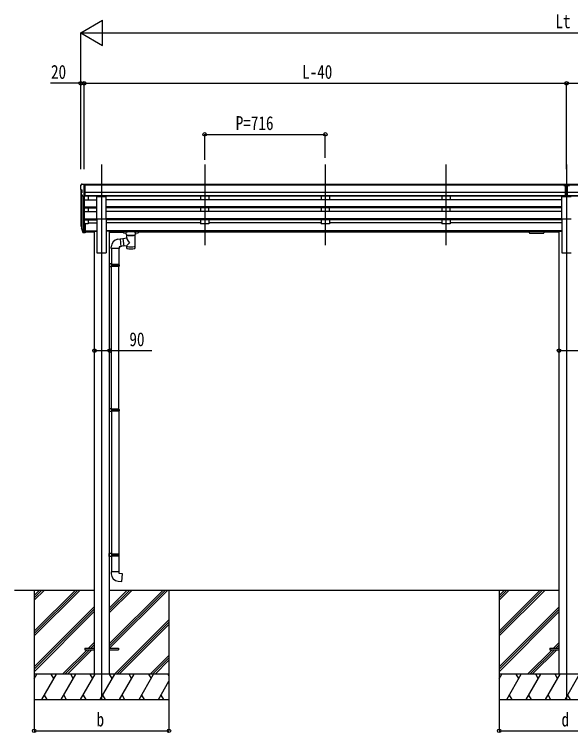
# Model space of a CAD drawing. Units: millimetres, scale not verified. Extents: x -10512 to 10512, y -7425 to 7425.
# Drawn here: x -4530 to -1228, y -5123 to -861 of the extents above; entities that cross this region are included whole.
import ezdxf
from ezdxf.enums import TextEntityAlignment as Align

# ---------------------------------------------------------------- set-up
doc = ezdxf.new("R2010")
doc.units = ezdxf.units.MM
doc.header["$LTSCALE"] = 30
for name, color, linetype in [('0-3_YKK_12', 2, 'Continuous'), ('0-4_YKK_13', 4, 'Continuous'), ('0-5_YKK_A1', 4, 'Continuous'), ('0-6_YKK_D', 6, 'Continuous')]:
    doc.layers.add(name, color=color, linetype=linetype)
doc.styles.add('ＭＳ ゴシック', font='')
doc.styles.get('ＭＳ ゴシック').set_extended_font_data('MS Gothic')

msp = doc.modelspace()

# ---------------------------------------------------------------- linework, layer by layer
at = {"layer": '0-3_YKK_12'}
for p, q in [((-4012.34, -1752.56), (-4012.34, -4926.97)), ((-3400.34, -1752.56), (-3400.34, -2230.08)), ((-2684.34, -1752.56), (-2684.34, -2230.08)), ((-1968.34, -1752.56), (-1968.34, -2230.08)), ((-1252.34, -1752.56), (-1252.34, -4926.97))]:
    msp.add_line(p, q, dxfattribs=at)
at = {"layer": '0-4_YKK_13'}
for p, q in [((-4131.43, -1869.51), (-4135.49, -1875.32)), ((-4128.34, -1868.95), (-4130.67, -1869.09)), ((-4128.34, -1868.95), (-4109.84, -1868.95)), ((-4116.34, -1941.93), (-4116.34, -1868.95)), ((-4109.84, -1868.95), (-4099.84, -1869.03)), ((-4109.84, -1940.93), (-4109.84, -1868.95)), ((-4099.84, -1870.55), (-4099.84, -1869.03)), ((-1268.83, -1876.98), (-1268.83, -1869.14)), ((-4138.34, -1878.32), (-4138.34, -1878.95)), ((-4135.8, -1900.13), (-4130.49, -1903.2)), ((-4130.34, -1903.46), (-4130.34, -1919.74)), ((-1268.83, -1876.98), (-1258.83, -1876.98)), ((-1252.33, -1877.8), (-1258.83, -1877.4)), ((-1258.83, -1878.98), (-1245.83, -1878.98)), ((-1245.83, -1877.46), (-1252.33, -1877.78)), ((-1245.83, -1940.61), (-1245.83, -1875.33)), ((-4123.96, -1940.12), (-4132.96, -1924.53)), ((-4116.34, -1941.93), (-4121.55, -1941.61)), ((-4109.84, -1940.93), (-4116.34, -1940.93)), ((-4039.84, -2074.39), (-4039.84, -1942.6)), ((-4039.84, -1942.6), (-3984.84, -1942.6)), ((-3984.84, -2074.39), (-3984.84, -1942.6)), ((-1279.84, -2074.39), (-1279.84, -1942.6)), ((-1279.84, -1942.6), (-1224.84, -1942.6)), ((-1258.83, -1920.5), (-1252.33, -1920.66)), ((-1258.83, -1939.55), (-1252.33, -1939.94)), ((-1252.33, -1920.66), (-1245.83, -1920.5)), ((-1252.33, -1939.94), (-1245.83, -1939.55)), ((-4039.84, -2074.39), (-3984.84, -2074.39)), ((-1279.84, -2074.39), (-1224.84, -2074.39)), ((-4135.24, -2116.86), (-4131.36, -2124.81)), ((-4134.64, -2115.48), (-4131.36, -2122.55)), ((-4132.93, -2128.14), (-4132.59, -2132.54)), ((-4116.34, -2102.67), (-4116.34, -2157.44)), ((-4109.84, -2102.67), (-4116.34, -2102.67)), ((-4109.84, -2102.67), (-4109.84, -2156.7)), ((-4132.59, -2132.54), (-4123.78, -2156.09)), ((-4131.97, -2131.98), (-4123.78, -2148.15)), ((-4122.77, -2147.02), (-4130.53, -2131.62)), ((-4116.34, -2147.7), (-4121.47, -2147.7)), ((-4116.34, -2149.51), (-4121.18, -2149.51)), ((-4116.34, -2157.44), (-4121.18, -2157.44)), ((-4109.84, -2142.8), (-4116.34, -2142.8)), ((-4109.84, -2147.68), (-4116.34, -2147.68)), ((-4109.84, -2156.7), (-4116.34, -2156.7)), ((-3882.34, -2147.25), (-3882.34, -2158.01)), ((-3797.34, -2146.59), (-3880.34, -2146.59)), ((-3797.34, -2148.76), (-3880.34, -2148.76)), ((-3865.84, -2158.67), (-3880.34, -2158.67)), ((-3865.84, -2165.48), (-3865.84, -2155.21)), ((-3861.74, -2187.56), (-3861.74, -2169.97)), ((-3815.94, -2169.98), (-3815.92, -2250.27)), ((-3811.84, -2165.48), (-3811.84, -2155.21)), ((-3797.34, -2158.67), (-3811.84, -2158.67)), ((-3795.34, -2147.25), (-3795.34, -2158.01)), ((-3795.34, -2147.44), (-3795.34, -2148.98)), ((-1473.34, -2147.25), (-1473.34, -2158.01)), ((-1473.34, -2147.44), (-1473.34, -2148.98)), ((-1471.34, -2146.59), (-1388.34, -2146.59)), ((-1471.34, -2148.76), (-1388.34, -2148.76)), ((-1471.34, -2158.67), (-1388.34, -2158.67)), ((-1386.34, -2147.25), (-1386.34, -2158.01)), ((-3915.7, -2195.49), (-3903.18, -2193.93)), ((-3886.67, -2193.34), (-3903.01, -2195.88)), ((-3886.96, -2191.46), (-3861.74, -2187.55)), ((-3886.96, -2191.46), (-3879.94, -2236.72)), ((-3955.1, -2251.5), (-3955.1, -2240.58)), ((-3909.1, -2251.5), (-3955.1, -2251.5)), ((-3953.14, -2251.5), (-3953.14, -2342.33)), ((-3911.14, -2251.5), (-3911.14, -2344.89)), ((-3880.23, -2234.84), (-3899.34, -2237.81)), ((-3861.74, -2233.9), (-3879.94, -2236.72)), ((-3861.75, -2250.27), (-3861.74, -2233.65)), ((-3951.14, -2342.39), (-3967.14, -2341.92)), ((-3967.14, -2341.92), (-3967.14, -2359.86)), ((-3951.14, -2344.39), (-3951.14, -2342.39)), ((-3951.14, -2359.39), (-3967.14, -2359.86)), ((-3951.14, -2344.39), (-3953.14, -2344.39)), ((-3910.14, -2344.89), (-3953.14, -2344.89)), ((-3909.14, -2346.89), (-3953.14, -2346.89)), ((-3909.14, -2354.89), (-3953.14, -2354.89)), ((-3910.14, -2356.89), (-3953.14, -2356.89)), ((-3953.14, -3201.59), (-3953.14, -2359.45)), ((-3951.14, -2359.39), (-3951.14, -2357.39)), ((-3948.66, -2346.89), (-3948.23, -2344.89)), ((-3911.14, -3204.14), (-3911.14, -2356.89)), ((-3909.14, -2346.89), (-3910.14, -2344.89)), ((-3909.14, -2354.89), (-3910.14, -2356.89)), ((-3909.14, -2346.89), (-3909.14, -2354.89)), ((-3951.14, -3201.64), (-3967.14, -3201.17)), ((-3967.14, -3201.17), (-3967.14, -3219.12)), ((-3951.14, -3218.64), (-3967.14, -3219.12)), ((-3951.14, -3203.64), (-3953.14, -3203.64)), ((-3910.14, -3204.14), (-3953.14, -3204.14)), ((-3909.14, -3206.14), (-3953.14, -3206.14)), ((-3909.14, -3214.14), (-3953.14, -3214.14)), ((-3910.14, -3216.14), (-3953.14, -3216.14)), ((-3953.14, -3218.7), (-3953.14, -4060.84)), ((-3951.14, -3203.64), (-3951.14, -3201.64)), ((-3951.14, -3218.64), (-3951.14, -3216.64)), ((-3948.66, -3206.14), (-3948.23, -3204.14)), ((-3911.14, -3216.14), (-3911.14, -4063.4)), ((-3909.14, -3206.14), (-3910.14, -3204.14)), ((-3909.14, -3214.14), (-3910.14, -3216.14)), ((-3909.14, -3206.14), (-3909.14, -3214.14)), ((-3951.14, -4060.9), (-3967.14, -4060.43)), ((-3967.14, -4078.37), (-3967.14, -4060.43)), ((-3951.14, -4077.9), (-3967.14, -4078.37)), ((-3910.14, -4063.4), (-3953.14, -4063.4)), ((-3909.14, -4065.4), (-3953.14, -4065.4)), ((-3909.14, -4073.4), (-3953.14, -4073.4)), ((-3910.14, -4075.4), (-3953.14, -4075.4)), ((-3951.14, -4075.9), (-3953.14, -4075.9)), ((-3953.14, -4077.96), (-3953.14, -4169.4)), ((-3951.14, -4060.9), (-3951.14, -4062.9)), ((-3951.14, -4075.9), (-3951.14, -4077.9)), ((-3948.66, -4073.4), (-3948.23, -4075.4)), ((-3911.14, -4075.4), (-3911.14, -4169.4)), ((-3909.14, -4065.4), (-3910.14, -4063.4)), ((-3909.14, -4073.4), (-3910.14, -4075.4)), ((-3909.14, -4073.4), (-3909.14, -4065.4)), ((-3909.14, -4169.4), (-3955.14, -4169.4)), ((-3955.14, -4169.4), (-3955.14, -4180.31)), ((-3909.14, -4179.4), (-3909.14, -4169.4)), ((-4112.34, -4622.47), (-4112.34, -4631.47)), ((-4112.34, -4622.47), (-4057.54, -4622.47)), ((-4112.34, -4631.47), (-4057.54, -4631.47)), ((-3967.14, -4622.47), (-3912.34, -4622.47)), ((-3967.14, -4631.47), (-3912.34, -4631.47)), ((-3912.34, -4622.47), (-3912.34, -4631.47)), ((-1352.34, -4622.47), (-1352.34, -4631.47)), ((-1352.34, -4622.47), (-1297.54, -4622.47)), ((-1352.34, -4631.47), (-1297.54, -4631.47))]:
    msp.add_line(p, q, dxfattribs=at)
for points in [[(-1268.83, -1869.14), (-1250.83, -1868.98), (-1235.83, -1869.11)], [(-1245.83, -1940.61), (-1252.33, -1941.01), (-1258.83, -1940.61), (-1258.83, -1875.27)], [(-1245.83, -1876.94), (-1235.83, -1876.85), (-1235.83, -1869.11)], [(-1245.83, -1921.6), (-1249.09, -1921.68), (-1252.33, -1921.76), (-1255.58, -1921.68), (-1258.83, -1921.6)], [(-3880.34, -2146.59), (-3880.69, -2146.59), (-3881.22, -2146.62), (-3881.67, -2146.67), (-3881.97, -2146.74), (-3882.14, -2146.84), (-3882.26, -2146.98), (-3882.33, -2147.16), (-3882.34, -2147.25)], [(-3880.34, -2158.67), (-3880.69, -2158.67), (-3881.22, -2158.64), (-3881.67, -2158.59), (-3881.97, -2158.52), (-3882.14, -2158.42), (-3882.26, -2158.28), (-3882.33, -2158.1), (-3882.34, -2158.01)], [(-3861.74, -2169.97), (-3861.97, -2169.88), (-3863.32, -2169.14), (-3864.44, -2168.29), (-3865.19, -2167.43), (-3865.66, -2166.53), (-3865.83, -2165.64)], [(-3811.88, -2165.43), (-3811.85, -2165.78), (-3812.1, -2166.74), (-3812.62, -2167.62), (-3813.42, -2168.46), (-3814.53, -2169.26), (-3815.94, -2169.98)], [(-3795.34, -2147.25), (-3795.37, -2147.06), (-3795.46, -2146.92), (-3795.55, -2146.82), (-3795.66, -2146.76), (-3795.78, -2146.72), (-3796.07, -2146.66), (-3796.56, -2146.61), (-3797.1, -2146.59), (-3797.34, -2146.59)], [(-3795.34, -2158.01), (-3795.37, -2158.21), (-3795.46, -2158.34), (-3795.55, -2158.44), (-3795.66, -2158.5), (-3795.78, -2158.54), (-3796.07, -2158.6), (-3796.56, -2158.65), (-3797.1, -2158.67), (-3797.34, -2158.67)], [(-1473.34, -2147.25), (-1473.3, -2147.06), (-1473.21, -2146.92), (-1473.12, -2146.82), (-1473.02, -2146.76), (-1472.89, -2146.72), (-1472.6, -2146.66), (-1472.11, -2146.61), (-1471.57, -2146.59), (-1471.34, -2146.59)], [(-1473.34, -2158.01), (-1473.3, -2158.21), (-1473.21, -2158.34), (-1473.12, -2158.44), (-1473.02, -2158.5), (-1472.89, -2158.54), (-1472.6, -2158.6), (-1472.11, -2158.65), (-1471.57, -2158.67), (-1471.34, -2158.67)], [(-1388.34, -2146.59), (-1387.98, -2146.59), (-1387.45, -2146.62), (-1387, -2146.67), (-1386.7, -2146.74), (-1386.53, -2146.84), (-1386.41, -2146.98), (-1386.34, -2147.16), (-1386.34, -2147.25)], [(-1388.34, -2158.67), (-1387.98, -2158.67), (-1387.45, -2158.64), (-1387, -2158.59), (-1386.7, -2158.52), (-1386.53, -2158.42), (-1386.41, -2158.28), (-1386.34, -2158.1), (-1386.34, -2158.01)], [(-3903.18, -2193.93), (-3899.17, -2239.76), (-3909.1, -2241.5), (-3909.1, -2251.5)], [(-3951.14, -2357.39), (-3953.14, -2357.39), (-3953.14, -2344.39)], [(-3948.66, -2346.89), (-3948.66, -2354.89), (-3948.23, -2356.89)], [(-3951.14, -3216.64), (-3953.14, -3216.64), (-3953.14, -3203.64)], [(-3948.66, -3206.14), (-3948.66, -3214.14), (-3948.23, -3216.14)], [(-3951.14, -4062.9), (-3953.14, -4062.9), (-3953.14, -4075.9)], [(-3948.66, -4073.4), (-3948.66, -4065.4), (-3948.23, -4063.4)], [(-3914.06, -4225.14), (-3893.22, -4226.97), (-3889.21, -4181.14), (-3909.14, -4179.4)]]:
    msp.add_lwpolyline(points, dxfattribs=at)
for centre, radius, start, end in [((-4130.61, -1870.09), 1, 93.5, 145), ((-4135.34, -1878.32), 3, 93, 180), ((-3936.34, -1878.95), 202, 180, 184.94904), ((-4131.43, -1895.76), 6.18, 185.7035, 224.99897), ((-4130.64, -1903.46), 0.3, 0, 60), ((-4130.36, -1923.03), 3, 94.7167, 210), ((-4130.64, -1919.74), 0.3, 274.7167, 0), ((-4121.36, -1938.62), 3, 210, 266.5), ((-4107.15, -2107.74), 29.53, 186.50806, 197.98144), ((-4105.75, -2105.99), 30.41, 187.1552, 198.19734), ((-3909.19, -2240.94), 45.91, 98.14944, 179.55845), ((-3910.14, -4180.31), 45, 180, 265)]:
    msp.add_arc(centre, radius, start, end, dxfattribs=at)
for centre, major_axis, ratio, start_param, end_param in [((-1227.76, -1879.29), (24.57, -1.51), 0.121868, 3.1422238, 3.1491027), ((-4047.68, -2108.18), (-89.06, 1.43), 0.57596, 6.1962358, 6.3678173), ((-4048.47, -2101.5), (87.93, 4.42), 0.541684, 3.0659337, 3.2228513), ((-4131.62, -2128.14), (1.3, 0), 0.90356, 1.3700892, 3.347195), ((-4045.7, -2111.94), (-89.07, 0), 0.90356, 0.2056023, 0.2515348), ((-4046.42, -2108.08), (-88.05, 0), 0.90356, 0.2662965, 0.3003836), ((-4121.18, -2146.8), (-3, 0), 0.90356, 0.5235988, 1.5707963), ((-4121.18, -2154.73), (3, 0), 0.90356, 3.6651914, 4.712389), ((-4121.47, -2146.35), (-1.5, 0), 0.90356, 0.5235988, 1.5707963), ((-3880.34, -2148.98), (-2, 0), 0.109601, 4.712389, 6.2831853), ((-3838.84, -2155.21), (-27, 0), 0.122176, 3.1415927, 6.2831853), ((-3849.84, -2165.48), (-16, 0), 0.361356, 0, 0.0194874), ((-3838.82, -2170.44), (-22.92, 0.42), 0.07247, 0.0008089, 1.5716053), ((-3838.82, -2172.06), (-22.92, 0.42), 0.07247, 0.0008089, 1.5716053), ((-3838.85, -2170.44), (22.91, 0.42), 0.072511, 4.711586, 6.2823824), ((-3838.85, -2172.06), (22.91, 0.42), 0.072511, 4.711586, 6.2823824), ((-3797.34, -2148.98), (-2, 0), 0.109601, 3.1415927, 4.712389), ((-1471.34, -2148.98), (2, 0), 0.109601, 1.5707963, 3.1415927), ((-1388.34, -2148.98), (2, 0), 0.109601, 0, 1.5707963), ((-3838.84, -2214.1), (22.81, -26.62), 0.234429, 3.1563334, 4.5976381), ((-3841.39, -2211.45), (-20.32, -22.25), 0.045535, 4.9756507, 6.2441899), ((-3838.84, -2250.27), (-22.92, 0), 0.101955, 6.2829723, 9.4248207), ((-3838.84, -2237.83), (-22.91, 0), 0.122865, 6.2831853, 9.424778)]:
    msp.add_ellipse(centre, major_axis=major_axis, ratio=ratio, start_param=start_param, end_param=end_param, dxfattribs=at)
at = {"layer": '0-5_YKK_A1'}
for p, q in [((-1268.83, -1870.55), (-4109.84, -1870.55)), ((1605.17, -1870.55), (-1235.83, -1870.55)), ((-4136.34, -1899.52), (-4136.34, -2102.31)), ((-4116.34, -1910.05), (-4116.34, -2102.67)), ((-1268.83, -1875.77), (-4109.84, -1875.77)), ((-1245.83, -1875.77), (-1245.84, -1875.77)), ((1605.17, -1875.77), (-1235.83, -1875.77)), ((-4131.36, -1927.29), (-4131.36, -2129.02)), ((-4122.34, -1941.46), (-4122.34, -2147.45)), ((-1258.84, -1919.3), (-4109.84, -1919.3)), ((-1258.84, -1937.15), (-4109.84, -1937.15)), ((-1258.84, -1940.4), (-4109.84, -1940.4)), ((-4091.34, -1940.4), (-4091.34, -1960.98)), ((-3425.34, -1940.5), (-3425.34, -1960.88)), ((-3375.34, -1940.5), (-3375.34, -1960.88)), ((-2709.34, -1940.5), (-2709.34, -1960.88)), ((-2659.34, -1940.5), (-2659.34, -1960.88)), ((-1993.34, -1940.5), (-1993.34, -1962.36)), ((-1943.34, -1940.5), (-1943.34, -1962.36)), ((1605.17, -1919.3), (-1245.84, -1919.3)), ((1605.17, -1937.15), (-1245.84, -1937.15)), ((1605.17, -1940.4), (-1245.84, -1940.4)), ((-4116.34, -1960.98), (-4039.84, -1960.98)), ((-1279.84, -1960.98), (-3984.84, -1960.98)), ((-3375.34, -1960.88), (-3425.34, -1960.88)), ((-2659.34, -1960.88), (-2709.34, -1960.88)), ((-1943.34, -1960.88), (-1993.34, -1960.88)), ((-4116.34, -2004.34), (-4039.84, -2004.34)), ((-4116.34, -2005.84), (-4039.84, -2005.84)), ((-4116.34, -2010.15), (-4039.84, -2010.15)), ((-4116.34, -2031.08), (-4039.84, -2031.08)), ((-4091.34, -2010.15), (-4091.34, -2031.08)), ((-1279.84, -2004.34), (-3984.84, -2004.34)), ((-1279.84, -2005.84), (-3984.84, -2005.84)), ((-1279.84, -2010.15), (-3984.84, -2010.15)), ((-1279.84, -2030.98), (-3984.84, -2030.98)), ((-3425.34, -2010.15), (-3425.34, -2030.98)), ((-3375.34, -2030.98), (-3425.34, -2030.98)), ((-3375.34, -2030.98), (-3375.34, -2010.15)), ((-2709.34, -2010.15), (-2709.34, -2030.98)), ((-2659.34, -2030.98), (-2709.34, -2030.98)), ((-2659.34, -2030.98), (-2659.34, -2010.15)), ((-1993.34, -2010.15), (-1993.34, -2030.98)), ((-1943.34, -2030.98), (-1993.34, -2030.98)), ((-1943.34, -2030.98), (-1943.34, -2010.15)), ((-4116.34, -2074.44), (-4039.84, -2074.44)), ((-4116.34, -2075.94), (-4039.84, -2075.94)), ((-4116.34, -2080.26), (-4039.84, -2080.26)), ((-4091.34, -2080.26), (-4091.34, -2103.3)), ((-4039.84, -2074.39), (-4039.84, -2276.97)), ((-3984.84, -2074.39), (-3984.84, -2276.97)), ((-1279.84, -2074.44), (-3984.84, -2074.44)), ((-1279.84, -2075.94), (-3984.84, -2075.94)), ((-1279.84, -2080.26), (-3984.84, -2080.26)), ((-3425.34, -2080.26), (-3425.34, -2103.3)), ((-3375.34, -2080.26), (-3375.34, -2103.3)), ((-2709.34, -2080.26), (-2709.34, -2103.3)), ((-2659.34, -2080.26), (-2659.34, -2103.3)), ((-1993.34, -2080.26), (-1993.34, -2103.3)), ((-1943.34, -2080.26), (-1943.34, -2103.3)), ((-1279.84, -2074.39), (-1279.84, -2276.97)), ((-4091.34, -2103.3), (-4109.84, -2103.3)), ((-4091.34, -2098.36), (-4039.84, -2098.36)), ((-3425.34, -2098.36), (-3984.84, -2098.36)), ((-3375.34, -2103.3), (-3425.34, -2103.3)), ((-2709.34, -2098.36), (-3375.34, -2098.36)), ((-2659.34, -2103.3), (-2709.34, -2103.3)), ((-1993.34, -2098.36), (-2659.34, -2098.36)), ((-1943.34, -2103.3), (-1993.34, -2103.3)), ((-1279.84, -2098.36), (-1943.34, -2098.36)), ((-4109.84, -2145.37), (-4039.84, -2145.37)), ((-4109.84, -2146.77), (-4039.84, -2146.77)), ((-4057.54, -2154.46), (-4109.84, -2154.46)), ((-4057.54, -2147.97), (-4057.54, -4776.96)), ((-4057.54, -2147.97), (-4039.84, -2147.97)), ((-1279.84, -2145.37), (-3984.84, -2145.37)), ((-1279.84, -2146.77), (-3984.84, -2146.77)), ((-3967.14, -2147.97), (-3984.84, -2147.97)), ((-3967.14, -2147.97), (-3967.14, -4776.96)), ((-3967.14, -2154.46), (-3882.34, -2154.46)), ((-1473.34, -2154.46), (-3795.34, -2154.46)), ((-1297.54, -2154.46), (-1386.34, -2154.46)), ((-1297.54, -2147.97), (-1297.54, -4776.96)), ((-1297.54, -2147.97), (-1279.84, -2147.97)), ((-4039.84, -2276.97), (-3984.84, -2276.97)), ((-1279.84, -2276.97), (-1224.84, -2276.97)), ((-4530.37, -4276.97), (-4054.54, -4276.97)), ((-4412.54, -4276.97), (-4412.54, -4926.96)), ((-4412.54, -4521.14), (-4168.36, -4276.97)), ((-4412.54, -4535.28), (-4154.21, -4276.97)), ((-4412.54, -4549.43), (-4140.07, -4276.97)), ((-4412.54, -4337.3), (-4352.2, -4276.97)), ((-4412.54, -4323.15), (-4366.35, -4276.97)), ((-4412.54, -4309.01), (-4380.49, -4276.97)), ((-3967.34, -4596.44), (-3647.86, -4276.97)), ((-3967.34, -4610.58), (-3633.71, -4276.97)), ((-3967.34, -4412.6), (-3831.7, -4276.97)), ((-3967.34, -4398.45), (-3845.85, -4276.97)), ((-3967.34, -4384.31), (-3859.99, -4276.97)), ((-3967.14, -4276.97), (-1297.54, -4276.97)), ((-3965.08, -4622.47), (-3619.57, -4276.97)), ((-3612.54, -4276.97), (-3612.54, -4926.96)), ((-1652.54, -4276.97), (-1652.54, -4926.96)), ((-1652.54, -4521.14), (-1408.36, -4276.97)), ((-1652.54, -4535.28), (-1394.21, -4276.97)), ((-1652.54, -4549.43), (-1380.07, -4276.97)), ((-1652.54, -4337.3), (-1592.2, -4276.97)), ((-1652.54, -4323.15), (-1606.35, -4276.97)), ((-1652.54, -4309.01), (-1620.49, -4276.97)), ((-4412.54, -4733.27), (-4057.74, -4378.48)), ((-1652.54, -4733.27), (-1297.74, -4378.48)), ((-4412.54, -4747.42), (-4057.74, -4392.62)), ((-4412.54, -4761.56), (-4057.74, -4406.76)), ((-1652.54, -4747.42), (-1297.74, -4392.62)), ((-1652.54, -4761.56), (-1297.74, -4406.76)), ((-3935.73, -4776.96), (-3612.54, -4453.78)), ((-3921.59, -4776.96), (-3612.54, -4467.92)), ((-3907.44, -4776.96), (-3612.54, -4482.06)), ((-4089.59, -4622.47), (-4057.74, -4590.61)), ((-1329.59, -4622.47), (-1297.74, -4590.61)), ((-4244.09, -4776.96), (-4098.59, -4631.47)), ((-4229.95, -4776.96), (-4084.45, -4631.47)), ((-4215.81, -4776.96), (-4070.31, -4631.47)), ((-4075.45, -4622.47), (-4057.74, -4604.75)), ((-4061.31, -4622.47), (-4057.74, -4618.89)), ((-1484.09, -4776.96), (-1338.59, -4631.47)), ((-1469.95, -4776.96), (-1324.45, -4631.47)), ((-1455.81, -4776.96), (-1310.31, -4631.47)), ((-1315.45, -4622.47), (-1297.74, -4604.75)), ((-1301.31, -4622.47), (-1297.74, -4618.89)), ((-3723.59, -4776.96), (-3612.54, -4665.91)), ((-3709.45, -4776.96), (-3612.54, -4680.05)), ((-3695.31, -4776.96), (-3612.54, -4694.19)), ((-3612.54, -4776.96), (-4412.54, -4776.96)), ((-4412.54, -4804.47), (-4396.66, -4776.96)), ((-4367.79, -4926.96), (-4281.19, -4776.96)), ((-4296.19, -4802.95), (-4311.19, -4776.96)), ((-4252.32, -4926.96), (-4165.72, -4776.96)), ((-4180.72, -4802.95), (-4195.72, -4776.96)), ((-4136.85, -4926.96), (-4050.25, -4776.96)), ((-4065.25, -4802.95), (-4080.25, -4776.96)), ((-4021.38, -4926.96), (-3934.78, -4776.96)), ((-3949.78, -4802.95), (-3964.78, -4776.96)), ((-3905.91, -4926.96), (-3819.31, -4776.96)), ((-3834.31, -4802.95), (-3849.31, -4776.96)), ((-3790.44, -4926.96), (-3703.84, -4776.96)), ((-3733.84, -4776.96), (-3718.84, -4802.95)), ((-3618.37, -4776.96), (-3612.54, -4787.06)), ((-852.54, -4776.96), (-1652.54, -4776.96)), ((-1652.54, -4804.47), (-1636.66, -4776.96)), ((-1607.79, -4926.96), (-1521.19, -4776.96)), ((-1536.19, -4802.95), (-1551.19, -4776.96)), ((-1492.32, -4926.96), (-1405.72, -4776.96)), ((-1420.72, -4802.95), (-1435.72, -4776.96)), ((-1376.85, -4926.96), (-1290.25, -4776.96)), ((-1305.25, -4802.95), (-1320.25, -4776.96)), ((-1261.38, -4926.96), (-1174.78, -4776.96)), ((-3674.97, -4926.96), (-3612.54, -4818.83)), ((-4352.79, -4900.99), (-4337.79, -4926.96)), ((-4237.32, -4900.99), (-4222.32, -4926.96)), ((-4121.85, -4900.98), (-4106.85, -4926.96)), ((-4006.38, -4900.98), (-3991.38, -4926.96)), ((-3890.91, -4900.98), (-3875.91, -4926.96)), ((-3775.44, -4900.99), (-3760.44, -4926.96)), ((-3659.97, -4900.99), (-3644.97, -4926.96)), ((-1592.79, -4900.99), (-1577.79, -4926.96)), ((-1477.32, -4900.99), (-1462.32, -4926.96)), ((-1361.85, -4900.98), (-1346.85, -4926.96)), ((-1246.38, -4900.98), (-1231.38, -4926.96)), ((-4412.54, -4926.96), (-3612.54, -4926.96)), ((-1652.54, -4926.96), (-852.54, -4926.96))]:
    msp.add_line(p, q, dxfattribs=at)
at = {"layer": '0-6_YKK_D'}
for p, q in [((-4136.34, -970.55), (-4006.43, -895.55)), ((-4006.43, -1045.55), (-4006.43, -895.55)), ((-4136.34, -1780.13), (-4136.34, -969.55)), ((-4136.34, -970.55), (-4006.43, -1045.55)), ((-4136.34, -970.55), (-3876.53, -970.55)), ((-3986.34, -970.55), (1481.67, -970.55)), ((-4136.34, -1779.13), (-4136.34, -1269.55)), ((-4116.34, -1780.13), (-4116.34, -1269.55)), ((-4116.34, -1780.13), (-4116.34, -1269.55)), ((-4116.34, -1270.55), (-1252.33, -1270.55)), ((-1252.33, -1780.13), (-1252.33, -1269.55)), ((-1252.33, -1780.13), (-1252.33, -1269.55)), ((-1252.33, -1270.55), (1611.67, -1270.55)), ((-3400.34, -1723.67), (-3400.34, -1572.57)), ((-3400.34, -1573.57), (-2684.34, -1573.57)), ((-2684.34, -1712.54), (-2684.34, -1572.57)), ((-1297.54, -2834.86), (-1297.54, -2857.52)), ((-4412.54, -4926.96), (-4412.54, -5113.68)), ((-3612.54, -4912.75), (-3612.54, -5113.68)), ((-1652.54, -4926.96), (-1652.54, -5113.68)), ((-4412.54, -5112.68), (-3612.54, -5112.68)), ((-1652.54, -5112.68), (-852.54, -5112.68))]:
    msp.add_line(p, q, dxfattribs=at)
for points in [[(-4116.34, -1270.55), (-4136.34, -1270.55), (-4314.84, -1270.55)], [(-4054.54, -2856.52), (-3964.14, -2856.52), (-3714.34, -2856.52)], [(-1297.54, -2856.52), (-1207.14, -2856.52), (-958.59, -2856.52)]]:
    msp.add_lwpolyline(points, dxfattribs=at)
for centre in [(-4136.34, -1270.55), (-4116.34, -1270.55), (-4116.34, -1270.55), (-1252.33, -1270.55), (-1252.33, -1270.55), (-3400.34, -1573.57), (-2684.34, -1573.57), (-4054.54, -2856.52), (-3964.14, -2856.52), (-1297.54, -2856.52), (-4412.54, -5112.68), (-3612.54, -5112.68), (-1652.54, -5112.68)]:
    msp.add_circle(centre, 10.62, dxfattribs=at)

# ---------------------------------------------------------------- texts
at = {"layer": '0-6_YKK_D', "style": 'ＭＳ ゴシック', "width": 0.8}
for s, p in [('Lt', (-1318.34, -968.55)), ('20', (-4312.84, -1268.55)), ('L-40', (-2822.34, -1268.55)), ('P=716', (-3216.34, -1572.27)), ('90', (-3847.64, -2855.22)), ('b', (-4042.54, -5111.38)), ('d', (-1282.54, -5111.38))]:
    msp.add_text(s, height=82.48, dxfattribs=at).set_placement(p, align=Align.BOTTOM_LEFT)

doc.saveas('drawing.dxf')
